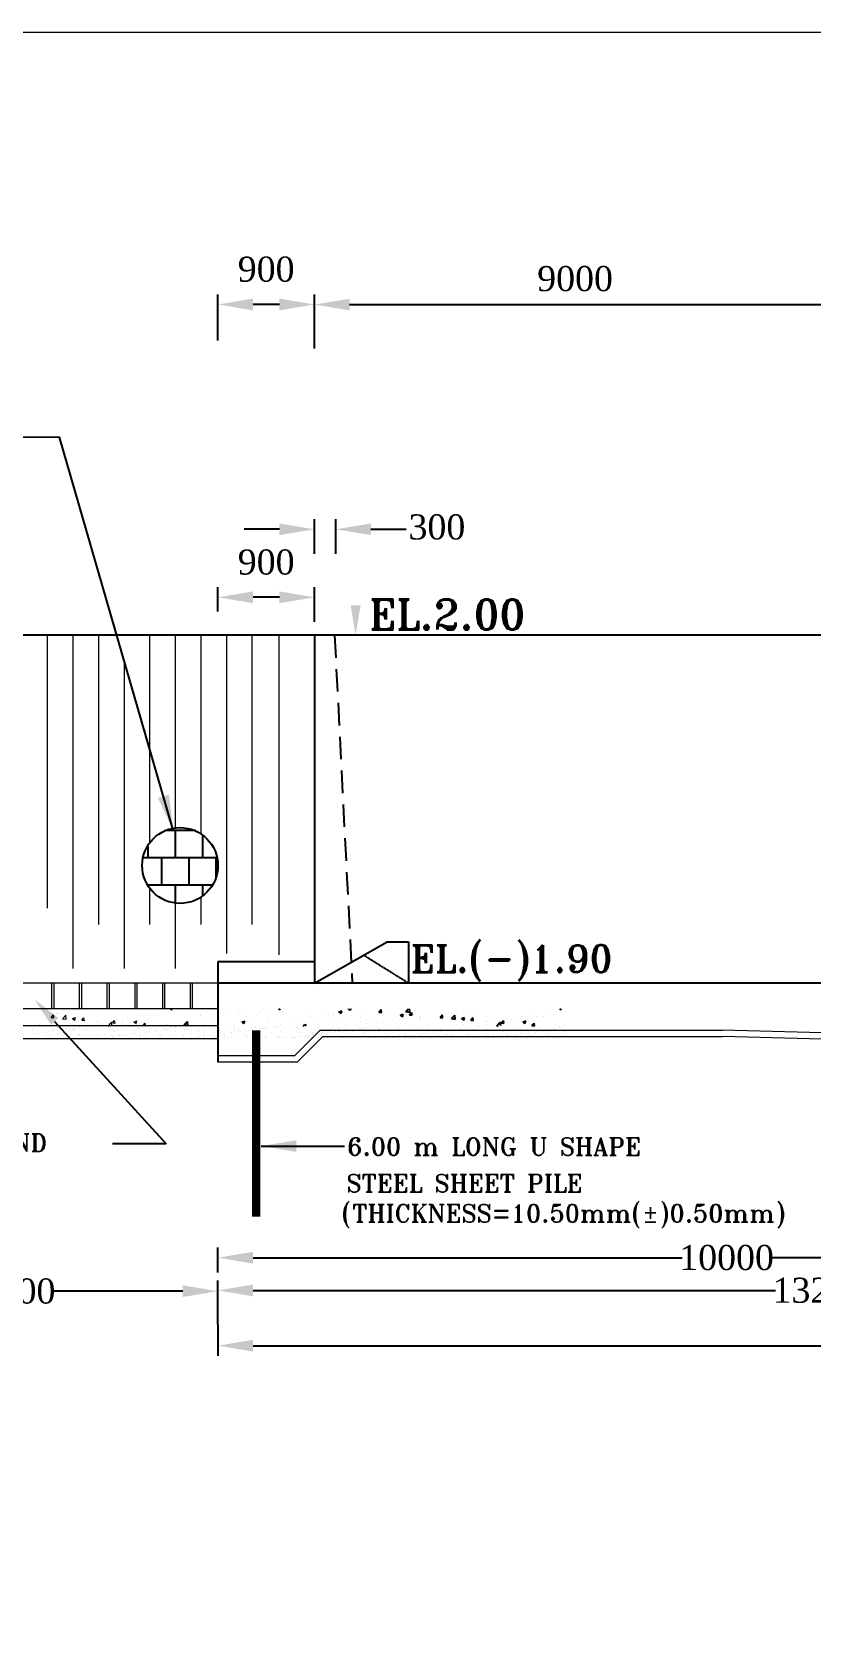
# Model space of a CAD drawing. Extents: x -545075 to 1728153, y -708141 to -305611.
# Drawn here: x 73050 to 80822, y -619429 to -603433 of the extents above; entities that cross this region are included whole.
import ezdxf

# ---------------------------------------------------------------- set-up
doc = ezdxf.new("R2010")
doc.units = 0
doc.header["$MEASUREMENT"] = 0
doc.linetypes.add('DASHED', pattern=[0.75, 0.5, -0.25])
doc.layers.get('0').update_dxf_attribs({"linetype": 'CONTINUOUS'})
doc.layers.get('DEFPOINTS').update_dxf_attribs({"linetype": 'CONTINUOUS'})
for name, color, linetype in [('LINE', 7, 'CONTINUOUS'), ('SLOPECON', 12, 'CONTINUOUS'), ('TEXT', 7, 'CONTINUOUS')]:
    doc.layers.add(name, color=color, linetype=linetype)
doc.styles.add('BIG', font='ROMANT.SHX')
doc.styles.get("Standard").update_dxf_attribs({"font": 'times.ttf', "height": 250})
doc.dimstyles.new('3', dxfattribs={"dimtxt": 225, "dimasz": 350, "dimexe": 100, "dimexo": 25, "dimgap": 9, "dimtad": 0, "dimdec": 0, "dimzin": 0, "dimdsep": 46, "dimtxsty": 'Standard', "dimcen": 0, "dimclrt": 256, "dimadec": 0, "dimazin": 0, "dimtfac": 1, "dimtdec": 0, "dimtofl": 0, "dimtmove": 2, "dimatfit": 3, "dimfxl": 1, "dimtolj": 1, "dimtzin": 0, "dimarcsym": 0})

# ---------------------------------------------------------------- blocks, each defined once
blk = doc.blocks.new('*D737')
at = {"layer": 'DEFPOINTS', "color": 0, "lineweight": -2}
for p in [(70908, -615983), (70908, -616324), (74902, -616324)]:
    blk.add_point(p, dxfattribs=at)
at = {"layer": 'LINE', "color": 0, "lineweight": -2}
for p, q in [((70908, -616299), (70908, -615883)), ((74902, -616299), (74902, -615883)), ((71258, -615983), (72542, -615983)), ((74552, -615983), (73268, -615983))]:
    blk.add_line(p, q, dxfattribs=at)
for points in [[(71258, -615925), (71258, -616041), (70908, -615983)], [(74552, -615925), (74552, -616041), (74902, -615983)]]:
    blk.add_solid(points, dxfattribs=at)
at = {"layer": 'LINE', "insert": (72905, -615983), "char_height": 250, "attachment_point": 5}
blk.add_mtext('\\A1;5000', dxfattribs=at)
blk = doc.blocks.new('*D747')
at = {"layer": 'DEFPOINTS', "color": 0, "lineweight": -2}
for p in [(76077, -608389), (75865, -608660), (76077, -608660)]:
    blk.add_point(p, dxfattribs=at)
at = {"layer": 'LINE', "color": 0, "lineweight": -2}
for p, q in [((75865, -608635), (75865, -608289)), ((76077, -608635), (76077, -608289)), ((75515, -608389), (75165, -608389)), ((76427, -608389), (76777, -608389))]:
    blk.add_line(p, q, dxfattribs=at)
for points in [[(75515, -608331), (75515, -608447), (75865, -608389)], [(76427, -608331), (76427, -608447), (76077, -608389)]]:
    blk.add_solid(points, dxfattribs=at)
at = {"layer": 'LINE', "insert": (77085, -608367), "char_height": 250, "attachment_point": 5}
blk.add_mtext('\\A1;300', dxfattribs=at)
blk = doc.blocks.new('*X29')
at = {"color": 0}
for p, q in [((17889, -551), (17889, -551)), ((17900, -561), (17900, -561)), ((17904, -483), (17904, -483)), ((17939, -493), (17939, -493)), ((17985, -539), (17985, -539)), ((18057, -484), (18057, -484)), ((18070, -498), (18070, -498)), ((18081, -508), (18081, -508)), ((18125, -492), (18125, -492)), ((18133, -556), (18133, -556)), ((18140, -564), (18140, -564)), ((18142, -537), (18142, -537)), ((18171, -559), (18171, -559)), ((18219, -478), (18219, -478)), ((18220, -553), (18220, -553)), ((18261, -455), (18261, -455)), ((18296, -538), (18296, -538)), ((18301, -542), (18301, -542)), ((18312, -492), (18312, -492)), ((18313, -503), (18313, -503)), ((18332, -538), (18332, -538)), ((18373, -558), (18373, -558)), ((18377, -476), (18377, -476)), ((18381, -532), (18381, -532)), ((18458, -532), (18458, -532)), ((18463, -521), (18463, -521)), ((18494, -451), (18494, -451)), ((18494, -517), (18494, -517)), ((18499, -492), (18499, -492)), ((18530, -477), (18530, -477)), ((18543, -510), (18543, -510)), ((18553, -505), (18553, -505)), ((18564, -515), (18564, -515)), ((18615, -530), (18615, -530)), ((18617, -563), (18617, -563)), ((18624, -500), (18624, -500)), ((18655, -496), (18655, -496)), ((18686, -491), (18686, -491)), ((18692, -471), (18692, -471)), ((18704, -489), (18704, -489)), ((18734, -453), (18734, -453)), ((18745, -463), (18745, -463)), ((18768, -531), (18768, -531)), ((18786, -478), (18786, -478)), ((18797, -511), (18797, -511)), ((18817, -474), (18817, -474)), ((18849, -469), (18849, -469)), ((18866, -468), (18866, -468)), ((18873, -491), (18873, -491)), ((18930, -525), (18930, -525)), ((18947, -457), (18947, -457)), ((18977, -458), (18977, -458)), ((18978, -453), (18978, -453)), ((19003, -470), (19003, -470)), ((19027, -447), (19027, -447)), ((19037, -513), (19037, -513)), ((19048, -523), (19048, -523)), ((19060, -491), (19060, -491)), ((19087, -523), (19087, -523)), ((19165, -464), (19165, -464)), ((19217, -460), (19217, -460)), ((19228, -470), (19228, -470)), ((19241, -524), (19241, -524)), ((19247, -490), (19247, -490)), ((19281, -518), (19281, -518)), ((19322, -462), (19322, -462)), ((19325, -563), (19325, -563)), ((19357, -559), (19357, -559)), ((19403, -518), (19403, -518)), ((19405, -552), (19405, -552)), ((19433, -490), (19433, -490)), ((19461, -465), (19461, -465)), ((19475, -462), (19475, -462)), ((19487, -541), (19487, -541)), ((19518, -537), (19518, -537)), ((19521, -520), (19521, -520)), ((19532, -530), (19532, -530)), ((19560, -516), (19560, -516)), ((19567, -531), (19567, -531)), ((19620, -490), (19620, -490)), ((19637, -457), (19637, -457)), ((19648, -520), (19648, -520)), ((19680, -516), (19680, -516)), ((19701, -467), (19701, -467)), ((19712, -478), (19712, -478)), ((19713, -517), (19713, -517)), ((19728, -510), (19728, -510)), ((19764, -525), (19764, -525)), ((19794, -455), (19794, -455)), ((19807, -489), (19807, -489)), ((19810, -499), (19810, -499)), ((19841, -495), (19841, -495)), ((19875, -511), (19875, -511)), ((19890, -488), (19890, -488)), ((19945, -473), (19945, -473)), ((19948, -455), (19948, -455)), ((19971, -478), (19971, -478)), ((19994, -489), (19994, -489)), ((20003, -474), (20003, -474)), ((20004, -527), (20004, -527)), ((20015, -538), (20015, -538)), ((20032, -509), (20032, -509)), ((20051, -467), (20051, -467)), ((20110, -449), (20110, -449)), ((20133, -456), (20133, -456)), ((20164, -452), (20164, -452)), ((20181, -489), (20181, -489)), ((20185, -475), (20185, -475)), ((20186, -510), (20186, -510)), ((20196, -485), (20196, -485)), ((20248, -533), (20248, -533)), ((20267, -447), (20267, -447)), ((20271, -563), (20271, -563)), ((20300, -564), (20300, -564)), ((20348, -504), (20348, -504)), ((20368, -488), (20368, -488)), ((20420, -448), (20420, -448)), ((20424, -564), (20424, -564)), ((20428, -480), (20428, -480)), ((20487, -564), (20487, -564)), ((20488, -535), (20488, -535)), ((20499, -545), (20499, -545)), ((20505, -502), (20505, -502)), ((20511, -562), (20511, -562)), ((20542, -558), (20542, -558)), ((20554, -488), (20554, -488)), ((20586, -558), (20586, -558)), ((20591, -551), (20591, -551)), ((20659, -502), (20659, -502)), ((20668, -482), (20668, -482)), ((20673, -541), (20673, -541)), ((20673, -564), (20673, -564)), ((20680, -492), (20680, -492)), ((20704, -537), (20704, -537)), ((20732, -540), (20732, -540)), ((20741, -488), (20741, -488)), ((20743, -556), (20743, -556)), ((20753, -530), (20753, -530)), ((20821, -497), (20821, -497)), ((20834, -519), (20834, -519)), ((20860, -563), (20860, -563)), ((20865, -515), (20865, -515)), ((20897, -557), (20897, -557)), ((20912, -487), (20912, -487)), ((20914, -509), (20914, -509)), ((20928, -487), (20928, -487)), ((20972, -542), (20972, -542)), ((20978, -495), (20978, -495)), ((20983, -552), (20983, -552)), ((20996, -498), (20996, -498)), ((21027, -494), (21027, -494)), ((21047, -563), (21047, -563)), ((21059, -551), (21059, -551)), ((21076, -488), (21076, -488)), ((21115, -487), (21115, -487)), ((21131, -495), (21131, -495)), ((21152, -490), (21152, -490)), ((21157, -477), (21157, -477)), ((21163, -500), (21163, -500)), ((21189, -473), (21189, -473)), ((21215, -547), (21215, -547)), ((21216, -549), (21216, -549)), ((21234, -563), (21234, -563)), ((21237, -466), (21237, -466)), ((21293, -490), (21293, -490)), ((21302, -487), (21302, -487)), ((21319, -456), (21319, -456)), ((21344, -447), (21344, -447)), ((21350, -452), (21350, -452)), ((21369, -550), (21369, -550)), ((21396, -495), (21396, -495)), ((21421, -562), (21421, -562)), ((21450, -488), (21450, -488)), ((21456, -550), (21456, -550)), ((21467, -560), (21467, -560)), ((21489, -486), (21489, -486)), ((21531, -544), (21531, -544)), ((21604, -488), (21604, -488)), ((21608, -562), (21608, -562)), ((21636, -497), (21636, -497)), ((21647, -507), (21647, -507)), ((21676, -486), (21676, -486)), ((21688, -542), (21688, -542)), ((21697, -561), (21697, -561)), ((21699, -555), (21699, -555)), ((21728, -557), (21728, -557)), ((21766, -482), (21766, -482)), ((21777, -551), (21777, -551)), ((21794, -562), (21794, -562)), ((21827, -454), (21827, -454)), ((21842, -542), (21842, -542)), ((21859, -540), (21859, -540)), ((21862, -485), (21862, -485)), ((21880, -502), (21880, -502)), ((21890, -536), (21890, -536)), ((21923, -480), (21923, -480)), ((21939, -529), (21939, -529)), ((21939, -557), (21939, -557)), ((21981, -561), (21981, -561)), ((22004, -537), (22004, -537)), ((22020, -519), (22020, -519)), ((22049, -485), (22049, -485)), ((22051, -515), (22051, -515)), ((22060, -450), (22060, -450)), ((22076, -481), (22076, -481)), ((22100, -508), (22100, -508)), ((22120, -504), (22120, -504)), ((22131, -514), (22131, -514)), ((22161, -535), (22161, -535)), ((22168, -561), (22168, -561)), ((22182, -497), (22182, -497)), ((22183, -562), (22183, -562)), ((22213, -493), (22213, -493)), ((22236, -485), (22236, -485)), ((22238, -475), (22238, -475)), ((22262, -487), (22262, -487)), ((22300, -452), (22300, -452)), ((22311, -462), (22311, -462)), ((22315, -535), (22315, -535)), ((22343, -476), (22343, -476)), ((22355, -561), (22355, -561)), ((22363, -510), (22363, -510)), ((17896, -585), (17896, -585)), ((17897, -596), (17897, -596)), ((17978, -585), (17978, -585)), ((18009, -581), (18009, -581)), ((18057, -568), (18057, -568)), ((18058, -574), (18058, -574)), ((18083, -585), (18083, -585)), ((18223, -594), (18223, -594)), ((18244, -568), (18244, -568)), ((18270, -584), (18270, -584)), ((18380, -592), (18380, -592)), ((18384, -568), (18384, -568)), ((18431, -568), (18431, -568)), ((18456, -584), (18456, -584)), ((18534, -592), (18534, -592)), ((18618, -567), (18618, -567)), ((18643, -583), (18643, -583)), ((18696, -586), (18696, -586)), ((18805, -567), (18805, -567)), ((18830, -583), (18830, -583)), ((18853, -584), (18853, -584)), ((18857, -565), (18857, -565)), ((18868, -575), (18868, -575)), ((18992, -567), (18992, -567)), ((19006, -585), (19006, -585)), ((19017, -583), (19017, -583)), ((19082, -595), (19082, -595)), ((19100, -571), (19100, -571)), ((19164, -584), (19164, -584)), ((19168, -579), (19168, -579)), ((19179, -566), (19179, -566)), ((19195, -580), (19195, -580)), ((19204, -582), (19204, -582)), ((19244, -573), (19244, -573)), ((19325, -577), (19325, -577)), ((19340, -573), (19340, -573)), ((19351, -583), (19351, -583)), ((19365, -566), (19365, -566)), ((19391, -582), (19391, -582)), ((19479, -578), (19479, -578)), ((19552, -566), (19552, -566)), ((19578, -582), (19578, -582)), ((19584, -578), (19584, -578)), ((19641, -572), (19641, -572)), ((19739, -565), (19739, -565)), ((19764, -581), (19764, -581)), ((19798, -570), (19798, -570)), ((19824, -580), (19824, -580)), ((19835, -590), (19835, -590)), ((19926, -565), (19926, -565)), ((19951, -581), (19951, -581)), ((19952, -571), (19952, -571)), ((20068, -585), (20068, -585)), ((20113, -565), (20113, -565)), ((20114, -565), (20114, -565)), ((20138, -581), (20138, -581)), ((20268, -594), (20268, -594)), ((20308, -587), (20308, -587)), ((20325, -580), (20325, -580)), ((20350, -583), (20350, -583)), ((20381, -579), (20381, -579)), ((20430, -573), (20430, -573)), ((20512, -580), (20512, -580)), ((20551, -593), (20551, -593)), ((20699, -580), (20699, -580)), ((20791, -595), (20791, -595)), ((20886, -579), (20886, -579)), ((21072, -579), (21072, -579)), ((21259, -579), (21259, -579)), ((21446, -578), (21446, -578)), ((21454, -593), (21454, -593)), ((21536, -582), (21536, -582)), ((21567, -578), (21567, -578)), ((21616, -572), (21616, -572)), ((21633, -578), (21633, -578)), ((21820, -578), (21820, -578)), ((21927, -596), (21927, -596)), ((21950, -567), (21950, -567)), ((22007, -577), (22007, -577)), ((22193, -577), (22193, -577)), ((22242, -591), (22242, -591))]:
    blk.add_line(p, q, dxfattribs=at)
blk = doc.blocks.new('*X28')
at = {"color": 0}
for p, q in [((18072, -319), (18072, -319)), ((18074, -313), (18074, -313)), ((18095, -352), (18095, -352)), ((18197, -303), (18197, -303)), ((18221, -347), (18221, -347)), ((18235, -257), (18235, -257)), ((18341, -324), (18341, -324)), ((18352, -317), (18352, -317)), ((18386, -278), (18386, -278)), ((18502, -268), (18502, -268)), ((18512, -297), (18512, -297)), ((18604, -285), (18604, -285)), ((18608, -336), (18608, -336)), ((18769, -280), (18769, -280)), ((18804, -247), (18804, -247)), ((18864, -247), (18864, -247)), ((18875, -347), (18875, -347)), ((18984, -247), (19001, -258)), ((19001, -258), (19005, -247)), ((19036, -291), (19036, -291)), ((19141, -358), (19141, -358)), ((19201, -350), (19201, -350)), ((19303, -302), (19303, -302)), ((19326, -334), (19326, -334)), ((19367, -346), (19367, -346)), ((19408, -369), (19408, -369)), ((19515, -309), (19515, -309)), ((19570, -314), (19570, -314)), ((19627, -309), (19627, -309)), ((19695, -281), (19730, -268)), ((19695, -281), (19719, -298)), ((19719, -298), (19730, -268)), ((19806, -253), (19811, -247)), ((19806, -253), (19836, -255)), ((19831, -267), (19831, -267)), ((19836, -255), (19834, -247)), ((19837, -325), (19837, -325)), ((19884, -274), (19884, -274)), ((19950, -345), (19950, -345)), ((19956, -251), (19956, -251)), ((20104, -336), (20104, -336)), ((20164, -284), (20189, -255)), ((20164, -284), (20194, -287)), ((20194, -287), (20189, -255)), ((20241, -295), (20241, -295)), ((20371, -347), (20371, -347)), ((20390, -371), (20390, -371)), ((20413, -321), (20448, -308)), ((20413, -321), (20438, -338)), ((20438, -338), (20448, -308)), ((20455, -365), (20455, -365)), ((20480, -279), (20510, -247)), ((20480, -279), (20524, -285)), ((20524, -285), (20520, -247)), ((20523, -315), (20547, -287)), ((20523, -315), (20553, -318)), ((20553, -318), (20547, -287)), ((20638, -359), (20638, -359)), ((20644, -340), (20644, -340)), ((20647, -336), (20647, -336)), ((20653, -355), (20653, -355)), ((20882, -347), (20906, -318)), ((20882, -347), (20912, -349)), ((20899, -304), (20899, -304)), ((20904, -370), (20904, -370)), ((20912, -349), (20906, -318)), ((20944, -305), (20944, -305)), ((20960, -299), (20960, -299)), ((21013, -361), (21052, -321)), ((21013, -361), (21058, -368)), ((21058, -368), (21052, -321)), ((21085, -282), (21085, -282)), ((21132, -361), (21167, -348)), ((21132, -361), (21157, -378)), ((21157, -378), (21167, -348)), ((21159, -266), (21159, -266)), ((21236, -255), (21236, -255)), ((21240, -378), (21264, -349)), ((21270, -381), (21264, -349)), ((21275, -257), (21275, -257)), ((21662, -365), (21662, -365)), ((21774, -371), (21774, -371)), ((21922, -328), (21922, -328)), ((22010, -330), (22010, -330)), ((22089, -330), (22089, -330)), ((22178, -293), (22178, -293)), ((22215, -313), (22215, -313)), ((22280, -247), (22295, -257)), ((22295, -257), (22299, -247)), ((22301, -280), (22301, -280)), ((17878, -435), (17917, -394)), ((17878, -435), (17922, -441)), ((17922, -441), (17917, -394)), ((17929, -397), (17929, -397)), ((18103, -447), (18106, -443)), ((18107, -447), (18106, -443)), ((18556, -402), (18591, -389)), ((18556, -402), (18581, -419)), ((18571, -433), (18571, -433)), ((18581, -419), (18591, -389)), ((18696, -417), (18696, -417)), ((18858, -414), (18858, -414)), ((18885, -392), (18885, -392)), ((19115, -378), (19115, -378)), ((19274, -442), (19309, -429)), ((19274, -442), (19281, -447)), ((19304, -447), (19309, -429)), ((19366, -445), (19366, -445)), ((19658, -395), (19658, -395)), ((19675, -381), (19675, -381)), ((19878, -440), (19878, -440)), ((19942, -392), (19942, -392)), ((20014, -423), (20014, -423)), ((20130, -408), (20130, -408)), ((20209, -403), (20209, -403)), ((20330, -382), (20330, -382)), ((20361, -405), (20361, -405)), ((20476, -415), (20476, -415)), ((20743, -426), (20743, -426)), ((21010, -437), (21010, -437)), ((21153, -432), (21153, -432)), ((21171, -381), (21171, -381)), ((21240, -378), (21270, -381)), ((21409, -397), (21409, -397)), ((21427, -430), (21427, -430)), ((21438, -393), (21438, -393)), ((21459, -413), (21459, -413)), ((21547, -444), (21586, -403)), ((21547, -444), (21563, -447)), ((21584, -396), (21584, -396)), ((21591, -447), (21586, -403)), ((21599, -410), (21623, -381)), ((21599, -410), (21629, -412)), ((21629, -412), (21623, -381)), ((21705, -404), (21705, -404)), ((21718, -380), (21718, -380)), ((21850, -401), (21885, -388)), ((21850, -401), (21875, -418)), ((21875, -418), (21885, -388)), ((21958, -441), (21982, -412)), ((21958, -441), (21987, -444)), ((21972, -415), (21972, -415)), ((21987, -444), (21982, -412)), ((22239, -426), (22239, -426)), ((22338, -447), (22340, -444)), ((22341, -447), (22340, -444))]:
    blk.add_line(p, q, dxfattribs=at)
blk = doc.blocks.new('*D749')
at = {"layer": 'DEFPOINTS', "color": 0, "lineweight": -2}
for p in [(86902, -615975), (74902, -616341), (86902, -616341)]:
    blk.add_point(p, dxfattribs=at)
at = {"layer": 'LINE', "color": 0, "lineweight": -2}
for p, q in [((74902, -616316), (74902, -615875)), ((75252, -615975), (80460, -615975)), ((86552, -615975), (81344, -615975)), ((86902, -616316), (86902, -615875))]:
    blk.add_line(p, q, dxfattribs=at)
for points in [[(75252, -615917), (75252, -616034), (74902, -615975)], [(86552, -615917), (86552, -616034), (86902, -615975)]]:
    blk.add_solid(points, dxfattribs=at)
at = {"layer": 'LINE', "insert": (80902, -615975), "char_height": 250, "attachment_point": 5}
blk.add_mtext('\\A1;13200', dxfattribs=at)
blk = doc.blocks.new('*D752')
at = {"layer": 'DEFPOINTS', "color": 0, "lineweight": -2}
for p in [(74902, -609067), (74902, -609235), (75865, -609335)]:
    blk.add_point(p, dxfattribs=at)
at = {"layer": 'LINE', "color": 0, "lineweight": -2}
for p, q in [((74902, -609210), (74902, -608967)), ((75515, -609067), (75252, -609067)), ((75865, -609310), (75865, -608967))]:
    blk.add_line(p, q, dxfattribs=at)
for points in [[(75252, -609008), (75252, -609125), (74902, -609067)], [(75515, -609008), (75515, -609125), (75865, -609067)]]:
    blk.add_solid(points, dxfattribs=at)
at = {"layer": 'LINE', "insert": (75383, -608717), "char_height": 250, "attachment_point": 5}
blk.add_mtext('\\A1;900', dxfattribs=at)
blk = doc.blocks.new('*D763')
at = {"layer": 'DEFPOINTS', "color": 0, "lineweight": -2}
for p in [(74902, -616293), (107884, -616274), (107884, -616526)]:
    blk.add_point(p, dxfattribs=at)
at = {"layer": 'LINE', "color": 0, "lineweight": -2}
for p, q in [((74902, -616318), (74902, -616626)), ((107884, -616299), (107884, -616626)), ((75252, -616526), (90936, -616526)), ((107534, -616526), (91849, -616526))]:
    blk.add_line(p, q, dxfattribs=at)
for points in [[(75252, -616468), (75252, -616585), (74902, -616526)], [(107534, -616468), (107534, -616585), (107884, -616526)]]:
    blk.add_solid(points, dxfattribs=at)
at = {"layer": 'LINE', "insert": (91393, -616526), "char_height": 250, "attachment_point": 5}
blk.add_mtext('\\A1;36840', dxfattribs=at)
blk = doc.blocks.new('*D767')
at = {"layer": 'DEFPOINTS', "color": 0, "lineweight": -2}
for p in [(84823, -606149), (84823, -606235), (75865, -606612)]:
    blk.add_point(p, dxfattribs=at)
at = {"layer": 'LINE', "color": 0, "lineweight": -2}
for p, q in [((75865, -606587), (75865, -606049)), ((84823, -606210), (84823, -606049)), ((76215, -606149), (84473, -606149))]:
    blk.add_line(p, q, dxfattribs=at)
for points in [[(76215, -606091), (76215, -606207), (75865, -606149)], [(84473, -606091), (84473, -606207), (84823, -606149)]]:
    blk.add_solid(points, dxfattribs=at)
at = {"layer": 'LINE', "insert": (78462, -605892), "char_height": 250, "attachment_point": 5}
blk.add_mtext('\\A1;90{\\fTimes New Roman|b0|i0|c186|p18;00}', dxfattribs=at)
blk = doc.blocks.new('*X30')
at = {"color": 0}
for p, q in [((19924, 960), (20274, 960)), ((20000, 960), (20000, 985)), ((20160, 640), (20160, 960)), ((19840, 640), (19840, 912)), ((20480, 640), (20480, 781)), ((19664, 640), (20535, 640)), ((19680, 403), (19680, 640)), ((20000, 320), (20000, 640)), ((20320, 320), (20320, 640)), ((19720, 320), (20479, 320)), ((19840, 190), (19840, 320)), ((20160, 111), (20160, 320))]:
    blk.add_line(p, q, dxfattribs=at)
blk = doc.blocks.new('*D787')
at = {"layer": 'DEFPOINTS', "color": 0, "linetype": 'ByBlock', "lineweight": -2}
for p in [(85042, -615462), (85042, -615649), (74902, -615822)]:
    blk.add_point(p, dxfattribs=at)
at = {"layer": 'LINE', "color": 0, "linetype": 'ByBlock', "lineweight": -2}
for p, q in [((85042, -615487), (85042, -615749)), ((74902, -615797), (74902, -615549)), ((75252, -615649), (79530, -615649)), ((84692, -615649), (80414, -615649))]:
    blk.add_line(p, q, dxfattribs=at)
for points in [[(75252, -615591), (75252, -615708), (74902, -615649)], [(84692, -615591), (84692, -615708), (85042, -615649)]]:
    blk.add_solid(points, dxfattribs=at)
at = {"layer": 'LINE', "linetype": 'ByBlock', "lineweight": -2, "insert": (79972, -615649), "char_height": 250, "attachment_point": 5}
blk.add_mtext('\\A1;10000', dxfattribs=at)
blk = doc.blocks.new('*D726')
at = {"layer": 'DEFPOINTS', "color": 0, "linetype": 'ByBlock', "lineweight": -2}
for p in [(74902, -606148), (75865, -606149), (74902, -606533)]:
    blk.add_point(p, dxfattribs=at)
at = {"layer": 'LINE', "color": 0, "linetype": 'ByBlock', "lineweight": -2}
for p, q in [((74902, -606508), (74902, -606048)), ((75865, -606124), (75865, -606048)), ((75515, -606148), (75252, -606148))]:
    blk.add_line(p, q, dxfattribs=at)
for points in [[(75252, -606090), (75252, -606207), (74902, -606148)], [(75515, -606090), (75515, -606207), (75865, -606148)]]:
    blk.add_solid(points, dxfattribs=at)
at = {"layer": 'LINE', "linetype": 'ByBlock', "lineweight": -2, "insert": (75383, -605798), "char_height": 250, "attachment_point": 5}
blk.add_mtext('\\A1;900', dxfattribs=at)

msp = doc.modelspace()

# ---------------------------------------------------------------- linework, layer by layer
for p, q in [((75864.955, -609445.513), (75864.955, -612914.31)), ((75864.955, -612701.81), (74901.728, -612701.81)), ((74901.728, -612701.81), (74901.728, -612914.31)), ((74901.728, -612914.31), (74901.728, -613700.56)), ((85036.461, -612914.31), (74901.728, -612914.31))]:
    msp.add_line(p, q)
at = {"linetype": 'DASHED'}
msp.add_line((76802.39, -612914.31), (76353.963, -612634.626), dxfattribs=at)
at = {"lineweight": 20}
for p, q in [((75921.113, -613381.81), (75666.113, -613636.81)), ((75947.519, -613445.56), (75692.519, -613700.56)), ((75666.113, -613636.81), (74901.113, -613636.81)), ((75692.519, -613700.56), (74901.113, -613700.56))]:
    msp.add_line(p, q, dxfattribs=at)
at = {"color": 7, "linetype": 'ByBlock', "lineweight": 20}
msp.add_lwpolyline([(64639.309, -641548.608), (64639.309, -603433.487), (118539.48, -603433.487), (118539.48, -641548.608), (64639.309, -641548.608)], close=True, dxfattribs=at)
at = {"const_width": 85}
msp.add_lwpolyline([(75283.613, -613381.81), (75283.613, -615241.389)], dxfattribs=at)
at = {"layer": 'LINE'}
for p, q in [((84822.507, -609445.513), (64917.139, -609445.513)), ((75864.955, -612914.31), (76588.429, -612502.196)), ((76588.429, -612502.196), (76802.39, -612502.196)), ((76802.39, -612502.196), (76802.39, -612914.31)), ((73274.992, -613293.825), (74387.227, -614514.668)), ((74387.227, -614514.668), (73852.468, -614514.668))]:
    msp.add_line(p, q, dxfattribs=at)
at = {"layer": 'LINE', "color": 0, "linetype": 'DASHED', "ltscale": 450}
msp.add_line((76065.323, -609445.513), (76241.273, -612914.31), dxfattribs=at)
at = {"layer": 'LINE', "lineweight": 20}
for p, q in [((75921.113, -613381.81), (79929.984, -613381.81)), ((85063.164, -613524.049), (79929.984, -613381.81)), ((75947.519, -613445.56), (79929.984, -613445.56)), ((85062.773, -613583.458), (79929.984, -613445.56))]:
    msp.add_line(p, q, dxfattribs=at)
at = {"layer": 'LINE'}
msp.add_circle((74525.084, -611740.036), 377.856, dxfattribs=at)
msp.add_solid([(76224.867, -609148.013), (76324.033, -609148.013), (76274.45, -609445.513)], dxfattribs=at)
at = {"layer": 'SLOPECON', "color": 0, "lineweight": 15}
for p, q in [((73201.728, -609445.513), (73201.728, -612165.632)), ((73456.728, -609445.513), (73456.728, -612765.233)), ((73711.728, -609445.513), (73711.728, -612328.212)), ((74221.728, -609445.513), (74221.728, -611514.758)), ((74476.728, -609445.513), (74476.728, -611365.287)), ((74731.728, -609445.513), (74731.728, -611423.692)), ((74986.728, -609445.513), (74986.728, -612618.74)), ((75241.728, -609445.513), (75241.728, -612328.212)), ((75509.502, -609445.513), (75509.502, -612630.886)), ((73966.728, -609692.799), (73966.728, -612765.233)), ((74221.728, -611965.315), (74221.728, -612328.212)), ((74476.728, -612114.786), (74476.728, -612765.233)), ((74731.728, -612056.381), (74731.728, -612328.212)), ((74901.728, -612914.31), (66651.728, -612914.31)), ((73244.228, -612914.31), (73244.228, -613169.31)), ((73265.478, -612914.31), (73265.478, -613169.31)), ((73520.478, -612914.31), (73520.478, -613169.31)), ((73541.728, -612914.31), (73541.728, -613169.31)), ((73796.728, -612914.31), (73796.728, -613169.31)), ((73817.978, -612914.31), (73817.978, -613169.31)), ((74072.978, -612914.31), (74072.978, -613169.31)), ((74094.228, -612914.31), (74094.228, -613169.31)), ((74349.228, -612914.31), (74349.228, -613169.31)), ((74370.478, -612914.31), (74370.478, -613169.31)), ((74625.478, -612914.31), (74625.478, -613169.31)), ((74646.728, -612914.31), (74646.728, -613169.31)), ((74901.728, -613169.31), (70906.728, -613169.31)), ((73241.55, -613254.51), (73262.039, -613230.092)), ((73241.55, -613254.51), (73266.953, -613256.732)), ((73256.356, -613217.708), (73256.356, -613217.708)), ((73266.953, -613256.746), (73262.039, -613230.106)), ((73294.668, -613218.873), (73294.668, -613218.873)), ((73308.34, -613213.573), (73308.34, -613213.573)), ((73353.496, -613266.82), (73386.598, -613232.32)), ((73391.293, -613272.693), (73386.598, -613232.331)), ((73414.734, -613199.566), (73414.734, -613199.566)), ((73454.067, -613266.68), (73483.825, -613255.257)), ((73475.207, -613280.954), (73483.824, -613255.271)), ((73477.096, -613185.843), (73477.096, -613185.843)), ((73542.522, -613176.328), (73542.522, -613176.328)), ((73546.386, -613281.179), (73566.875, -613256.762)), ((73571.789, -613283.416), (73566.874, -613256.776)), ((73575.695, -613178.375), (73575.695, -613178.375)), ((74125.548, -613238.326), (74125.548, -613238.326)), ((74200.542, -613239.97), (74200.542, -613239.97)), ((74268.064, -613240.129), (74268.064, -613240.129)), ((74343.759, -613208.401), (74343.759, -613208.401)), ((74374.459, -613226.122), (74374.459, -613226.122)), ((74430.344, -613169.31), (74443.082, -613177.901)), ((74443.082, -613177.916), (74445.969, -613169.31)), ((74448.396, -613197.425), (74448.396, -613197.425)), ((74901.728, -613339.31), (70906.728, -613339.31)), ((73052.402, -613378.164), (73052.402, -613378.164)), ((73073.188, -613415.835), (73073.188, -613415.835)), ((73104.903, -613374.132), (73104.903, -613374.132)), ((73114.651, -613410.376), (73114.651, -613410.376)), ((73123.62, -613321.718), (73123.62, -613321.718)), ((73172.321, -613381.852), (73172.321, -613381.852)), ((73183.923, -613401.256), (73183.923, -613401.256)), ((73210.469, -613397.762), (73210.469, -613397.762)), ((73250.083, -613374.06), (73250.083, -613374.06)), ((73251.931, -613392.303), (73251.931, -613392.303)), ((73260.884, -613274.216), (73260.884, -613274.216)), ((73263.725, -613373.843), (73263.725, -613373.843)), ((73305.818, -613380.15), (73305.818, -613380.15)), ((73321.203, -613383.183), (73321.203, -613383.183)), ((73347.749, -613379.688), (73347.749, -613379.688)), ((73350.494, -613331.304), (73350.494, -613331.304)), ((73353.496, -613266.82), (73391.294, -613272.682)), ((73389.211, -613374.23), (73389.211, -613374.23)), ((73422.546, -613373.555), (73422.546, -613373.555)), ((73436.281, -613380.775), (73436.281, -613380.775)), ((73454.067, -613266.68), (73475.207, -613280.94)), ((73454.157, -613375.813), (73454.157, -613375.813)), ((73458.484, -613365.11), (73458.484, -613365.11)), ((73463.558, -613384.427), (73463.558, -613384.427)), ((73471.928, -613327.323), (73471.928, -613327.323)), ((73485.03, -613361.615), (73485.03, -613361.615)), ((73487.759, -613283.802), (73487.759, -613283.802)), ((73526.492, -613356.156), (73526.492, -613356.156)), ((73546.386, -613281.179), (73571.789, -613283.402)), ((73574.026, -613375.813), (73574.026, -613375.813)), ((73581.367, -613373.266), (73581.367, -613373.266)), ((73595.764, -613347.037), (73595.764, -613347.037)), ((73616.87, -613339.665), (73616.87, -613339.665)), ((73622.31, -613343.542), (73622.31, -613343.542)), ((73661.24, -613380.322), (73661.24, -613380.322)), ((73690.139, -613297.399), (73690.139, -613297.399)), ((73704.833, -613325.059), (73704.833, -613325.059)), ((73707.524, -613374.11), (73707.524, -613374.11)), ((73714.633, -613293.388), (73714.633, -613293.388)), ((73732.3, -613310.664), (73732.3, -613310.664)), ((73740.188, -613372.978), (73740.188, -613372.978)), ((73807.073, -613337.165), (73840.176, -613302.665)), ((73807.073, -613337.165), (73820.899, -613339.31)), ((73837.986, -613374.736), (73837.986, -613374.736)), ((73838.694, -613296.657), (73838.694, -613296.657)), ((73844.437, -613339.31), (73840.175, -613302.677)), ((73851.222, -613307.849), (73871.71, -613283.431)), ((73851.222, -613307.849), (73876.625, -613310.071)), ((73865.314, -613382.075), (73865.314, -613382.075)), ((73876.624, -613310.086), (73871.71, -613283.446)), ((73874.714, -613390.689), (73874.714, -613390.689)), ((73899.01, -613372.689), (73899.01, -613372.689)), ((73904.809, -613270.191), (73904.809, -613270.191)), ((73941.508, -613302.974), (73941.508, -613302.974)), ((73952.688, -613282.515), (73952.688, -613282.515)), ((73975.732, -613369.773), (73975.732, -613369.773)), ((73999.655, -613275.466), (73999.655, -613275.466)), ((74028.026, -613345.928), (74028.026, -613345.928)), ((74057.831, -613372.4), (74057.831, -613372.4)), ((74064.847, -613300.717), (74094.605, -613289.294)), ((74064.847, -613300.717), (74085.987, -613314.977)), ((74072.396, -613386.585), (74072.396, -613386.585)), ((74081.173, -613415.178), (74081.173, -613415.178)), ((74085.987, -613314.991), (74094.604, -613289.309)), ((74109.229, -613368.07), (74109.229, -613368.07)), ((74122.635, -613409.719), (74122.635, -613409.719)), ((74156.057, -613334.519), (74176.546, -613310.101)), ((74156.057, -613334.519), (74181.46, -613336.741)), ((74168.382, -613312.559), (74168.382, -613312.559)), ((74181.46, -613336.756), (74176.546, -613310.115)), ((74178.191, -613415.887), (74178.191, -613415.887)), ((74191.908, -613400.599), (74191.908, -613400.599)), ((74216.652, -613372.112), (74216.652, -613372.112)), ((74218.453, -613397.105), (74218.453, -613397.105)), ((74225.708, -613341.823), (74225.708, -613341.823)), ((74239.691, -613368.696), (74239.691, -613368.696)), ((74259.916, -613391.646), (74259.916, -613391.646)), ((74276.47, -613388.338), (74276.47, -613388.338)), ((74285.87, -613396.951), (74285.87, -613396.951)), ((74311.688, -613414.184), (74311.688, -613414.184)), ((74329.188, -613382.526), (74329.188, -613382.526)), ((74355.734, -613379.031), (74355.734, -613379.031)), ((74375.473, -613371.823), (74375.473, -613371.823)), ((74377.437, -613363.733), (74377.437, -613363.733)), ((74395.257, -613322.145), (74395.257, -613322.145)), ((74397.196, -613373.573), (74397.196, -613373.573)), ((74429.782, -613343.576), (74429.782, -613343.576)), ((74439.182, -613352.19), (74439.182, -613352.19)), ((74442.15, -613414.81), (74442.15, -613414.81)), ((74466.468, -613364.453), (74466.468, -613364.453)), ((74479.251, -613339.31), (74481.382, -613336.77)), ((74481.847, -613339.31), (74481.381, -613336.785)), ((74483.552, -613392.847), (74483.552, -613392.847)), ((74901.728, -613466.81), (70906.728, -613466.81)), ((73068.669, -613452.517), (73068.669, -613452.517)), ((73096.771, -613418.821), (73096.771, -613418.821)), ((73106.572, -613432.304), (73106.572, -613432.304)), ((73147.533, -613465.336), (73147.533, -613465.336)), ((73205.984, -613438.527), (73205.984, -613438.527)), ((73227.49, -613452.228), (73227.49, -613452.228)), ((73237.035, -613432.929), (73237.035, -613432.929)), ((73300.845, -613420.574), (73300.845, -613420.574)), ((73310.245, -613429.188), (73310.245, -613429.188)), ((73364.805, -613438.239), (73364.805, -613438.239)), ((73374.78, -613427.967), (73374.78, -613427.967)), ((73386.312, -613451.94), (73386.312, -613451.94)), ((73507.927, -613425.084), (73507.927, -613425.084)), ((73508.277, -613426.264), (73508.277, -613426.264)), ((73523.626, -613437.95), (73523.626, -613437.95)), ((73545.133, -613451.651), (73545.133, -613451.651)), ((73638.74, -613426.889), (73638.74, -613426.889)), ((73682.448, -613437.661), (73682.448, -613437.661)), ((73703.954, -613451.363), (73703.954, -613451.363)), ((73710.794, -613463.939), (73710.794, -613463.939)), ((73712.001, -613426.837), (73712.001, -613426.837)), ((73721.401, -613435.45), (73721.401, -613435.45)), ((73776.485, -613421.927), (73776.485, -613421.927)), ((73780.066, -613454.819), (73780.066, -613454.819)), ((73806.612, -613451.324), (73806.612, -613451.324)), ((73841.269, -613437.373), (73841.269, -613437.373)), ((73848.074, -613445.866), (73848.074, -613445.866)), ((73862.775, -613451.074), (73862.775, -613451.074)), ((73909.983, -613420.224), (73909.983, -613420.224)), ((73917.347, -613436.746), (73917.347, -613436.746)), ((73919.083, -613431.346), (73919.083, -613431.346)), ((73943.893, -613433.251), (73943.893, -613433.251)), ((73985.355, -613427.793), (73985.355, -613427.793)), ((74000.09, -613437.084), (74000.09, -613437.084)), ((74021.597, -613450.785), (74021.597, -613450.785)), ((74040.445, -613420.85), (74040.445, -613420.85)), ((74054.627, -613418.673), (74054.627, -613418.673)), ((74112.441, -613466.338), (74112.441, -613466.338)), ((74123.157, -613433.099), (74123.157, -613433.099)), ((74132.557, -613441.713), (74132.557, -613441.713)), ((74158.911, -613436.796), (74158.911, -613436.796)), ((74180.418, -613450.497), (74180.418, -613450.497)), ((74317.733, -613436.507), (74317.733, -613436.507)), ((74330.239, -613437.608), (74330.239, -613437.608)), ((74339.239, -613450.208), (74339.239, -613450.208)), ((74380.65, -613462.001), (74380.65, -613462.001)), ((74476.554, -613436.218), (74476.554, -613436.218))]:
    msp.add_line(p, q, dxfattribs=at)
msp.add_solid([(73311.645, -613260.432), (73238.339, -613327.217), (73074.637, -613073.906)], dxfattribs=at)

# ---------------------------------------------------------------- block references
at = {"layer": 'LINE', "xscale": -0.8500000000931323, "yscale": 0.8499999999767169, "zscale": 0.85}
msp.add_blockref('*X30', (91614.308, -612208.638), dxfattribs=at)
at = {"layer": 'SLOPECON', "color": 0, "lineweight": 15, "xscale": 0.8500000000931323, "yscale": 0.8499999999767169, "zscale": 0.85}
for name, p in [('*X28', (59368.276, -612959.726)), ('*X29', (59348.251, -612959.726))]:
    msp.add_blockref(name, p, dxfattribs=at)

# ---------------------------------------------------------------- texts
at = {"layer": 'LINE', "style": 'BIG'}
for s, p in [('AND 150mm THICK SAND', (69969.907, -614592.112)), ('6.00 m LONG U SHAPE', (76191.591, -614630.146)), ('STEEL SHEET PILE', (76183.354, -614995.77)), ('(THICKNESS=10.50mm(%%P)0.50mm)', (76134.681, -615295.336))]:
    msp.add_text(s, height=176.54, dxfattribs=at).set_placement(p)
at = {"layer": 'TEXT', "color": 0, "style": 'BIG'}
for s, height, p in [('EL.2.00', 300, (76409.457, -609388.766)), ('EL.(-)1.90', 270, (76822.9, -612802.731))]:
    msp.add_text(s, height=height, dxfattribs=at).set_placement(p)

# ---------------------------------------------------------------- dimensions: what is measured, and where the dimension line sits
at = {"layer": 'LINE', "color": 0, "linetype": 'ByBlock', "lineweight": -2}
for base, p1, p2, text, picture, middle in [((74901.728, -606148.316), (75864.955, -606148.924), (74901.728, -606533.316), '900', '*D726', (75383.341, -605798.316)), ((85042.362, -615649.316), (74901.728, -615822.316), (85042.362, -615462.316), '10000', '*D787', (79972.045, -615649.316))]:
    dim = msp.add_linear_dim(base=base, p1=p1, p2=p2, text=text, dimstyle='3', dxfattribs=at)
    dim.commit()
    dim.dimension.update_dxf_attribs({"geometry": picture, "text_midpoint": middle})
at = {"layer": 'LINE'}
for base, p1, p2, text, picture, middle in [((84822.507, -606148.924), (75864.955, -606612.316), (84822.507, -606235.245), '90{\\fTimes New Roman|b0|i0|c186|p18;00}', '*D767', (78462.259, -605892.109)), ((76077.455, -608389.065), (75864.955, -608660.398), (76077.455, -608660.398), '300', '*D747', (77085.068, -608366.965))]:
    dim = msp.add_linear_dim(base=base, p1=p1, p2=p2, text=text, dimstyle='3', override={"dimclrd": 0, "dimclre": 0}, dxfattribs=at)
    dim.commit()
    dim.dimension.update_dxf_attribs({"geometry": picture, "text_midpoint": middle, "dimtype": 160})
for base, p1, p2, text, picture, middle in [((74901.728, -609066.754), (75864.955, -609334.938), (74901.728, -609234.765), '900', '*D752', (75383.341, -608716.754)), ((86901.728, -615975.329), (74901.728, -616340.76), (86901.728, -616340.76), '13200', '*D749', (80901.728, -615975.329)), ((70908.323, -615983.119), (74901.728, -616324.095), (70908.323, -616324.095), '5000', '*D737', (72905.025, -615983.119)), ((107883.93, -616526.2), (74901.728, -616293.2), (107883.93, -616273.939), '36840', '*D763', (91392.829, -616526.2))]:
    dim = msp.add_linear_dim(base=base, p1=p1, p2=p2, text=text, dimstyle='3', override={"dimclrd": 0, "dimclre": 0}, dxfattribs=at)
    dim.commit()
    dim.dimension.update_dxf_attribs({"geometry": picture, "text_midpoint": middle})

# ---------------------------------------------------------------- leaders
for points in [[(74456.857, -611386.963), (73324.084, -607471.458), (72336.612, -607477.504)], [(75333.133, -614536.704), (76162.588, -614536.704)]]:
    msp.add_leader(points, dimstyle='3', override={"dimclrd": 0, "dimclre": 0}, dxfattribs=at)

doc.saveas('drawing.dxf')
